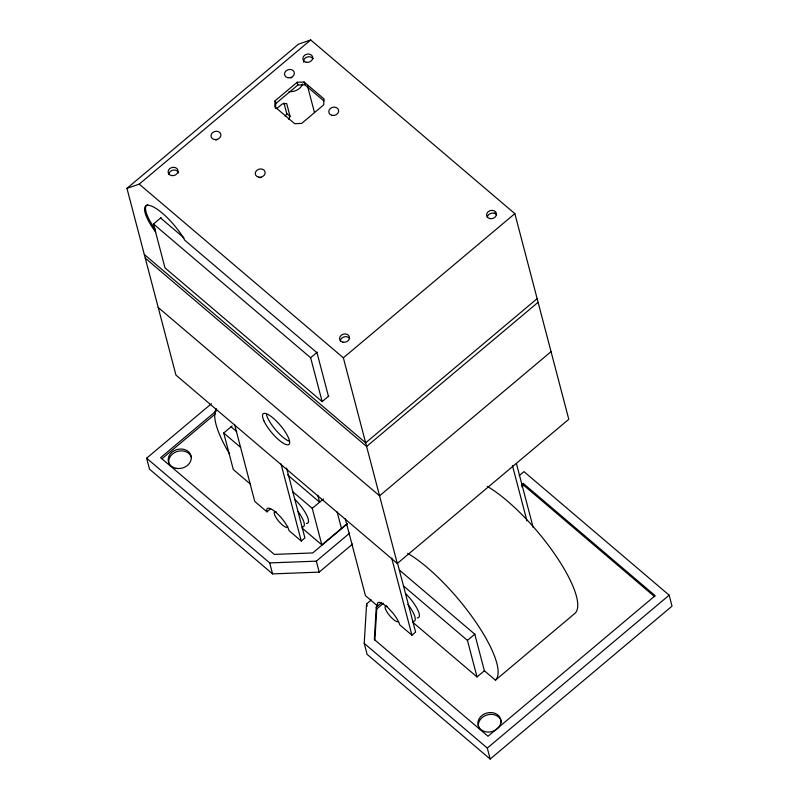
<?xml version="1.0" encoding="UTF-8"?>
<svg xmlns="http://www.w3.org/2000/svg" width="799" height="799" viewBox="0 0 799 799"><rect width="100%" height="100%" fill="white"/><g stroke="black" fill="none" stroke-linecap="round" stroke-linejoin="round"><path stroke-width="1.2" d="M275.086 100.814L274.736 106.726L294.651 123.675L301.652 123.416L323.695 104.879L324.054 98.966L304.129 82.007L297.138 82.277L275.086 100.814L275.805 103.55L275.525 108.284M519.19 475.625L523.954 471.62L669.163 595.175L672.039 606.141L490.177 759.05L367.101 654.321L364.224 643.355L366.591 603.924L371.355 599.919M381.293 602.915L376.269 607.02L374.332 639.52L488.009 736.249L655.17 595.704L523.245 483.445L521.338 485.053M374.881 640.139L376.758 608.848L376.269 607.02M285.253 116.434L286.731 113.518L283.985 103.051M288.579 119.261L290.047 116.344L286.691 103.55L282.297 103.9L276.614 108.684M126.961 188.364L298.446 44.185L310.711 39.95L514.846 213.643L568.788 419.285L397.303 563.465L175.95 375.111L126.961 188.364L139.226 184.13L310.711 39.95M275.805 103.55L297.857 85.014L304.848 84.754L323.825 100.894M328.818 396.004L322.147 401.607L164.984 267.875L153.478 224.01L161.098 217.598M352.589 544.059L319.21 572.124L272.569 573.892L149.503 469.163L146.626 458.197L211.365 403.755M216.968 410.287L160.609 457.667L274.297 554.396L312.729 552.948L347.096 524.064M162.047 458.686L215.54 413.712M322.147 401.607L310.641 357.742L317.313 352.139M250.257 483.984L233.308 469.552L223.72 432.998L232.119 425.937M397.303 563.465L343.36 357.822L514.846 213.643M234.546 424.399L254.771 501.462L266.946 511.829L270.621 508.733M537.138 298.646L365.652 442.826L144.299 254.472M538.097 302.302L366.611 446.481L145.258 258.127M347.146 523.625L321.847 544.898L312.259 508.334L323.455 498.926M266.946 511.829A16.679 4.714 49.9 0 1 275.615 512.109A16.679 4.714 49.9 0 1 289.078 530.666L301.253 541.023L304.928 537.927L286.601 468.084M551.05 351.65L379.565 495.829L158.202 307.475M146.626 458.197L269.692 562.915L316.334 561.158L349.712 533.093M376.758 608.848L383.43 603.225M521.817 486.881L523.725 485.273L523.245 483.445M345.228 518.571L365.443 595.645L377.617 606.002A16.679 4.714 49.9 0 1 386.287 606.281A16.679 4.714 49.9 0 1 399.76 624.838L411.934 635.195L415.6 632.109L397.592 563.465M484.494 670.661L477.033 676.943L467.435 640.389L474.906 634.106M399.43 570.087L474.786 634.206L484.384 670.761L495.45 680.179L575.07 613.242A85.883 24.25 49.9 0 0 554.496 553.777A85.883 24.25 49.9 0 0 487.28 486.411M490.177 759.05L487.3 748.084L669.163 595.175M286.731 113.518L290.047 116.344M523.725 485.273L654.701 596.723M139.226 184.13L343.36 357.822M160.609 218.007L183.92 237.842M153.478 224.01L310.641 357.742M231.061 426.816L236.714 431.63M287.58 474.906L319.61 502.162L317.812 495.3M223.72 432.998L240.669 447.42M292.474 491.505L312.259 508.334M403.385 585.877L467.435 640.389M302.072 528.059L321.847 544.898M412.983 622.441L477.033 676.943M364.224 643.355L487.3 748.084M516.414 463.57L533.153 527.4M512.419 465.457L526.95 520.848M307.545 86.162L314.486 112.599M304.129 82.007L304.848 84.754M297.138 82.277L297.857 85.014M391.71 558.121L411.934 635.195M328.529 396.624L317.013 352.759L184.799 240.249L183.4 237.732A33.368 9.418 49.9 0 0 149.393 205.433A33.368 9.418 49.9 0 0 155.695 232.139M366.591 603.924L367.16 606.121M337.118 511.909L341.443 528.419M316.334 561.158L319.21 572.124M281.028 463.949L301.253 541.023M269.692 562.915L272.569 573.892M288.878 441.128A20.015 5.653 49.9 0 1 266.466 414.681M155.256 229.363A33.368 9.418 49.9 0 1 147.775 204.614M303.68 62.202A5.004 4.125 -14.7 0 1 306.856 57.138A5.004 4.125 -14.7 0 1 312.928 58.687M487.3 217.458A5.004 4.125 -14.7 0 1 491.205 213.283A5.004 4.125 -14.7 0 1 496.658 215.021M168.839 174.402A5.004 4.125 -14.7 0 1 173.383 170.097A5.004 4.125 -14.7 0 1 178.626 172.954M340.314 341.043A5.004 4.125 -14.7 0 1 344.219 336.858A5.004 4.125 -14.7 0 1 349.662 338.596M495.24 213.053A5.004 1.408 49.9 0 1 494.291 213.023M313.078 58.497A5.004 1.408 49.9 0 1 312.409 57.478M290.566 77.863A5.004 4.125 -14.7 0 1 291.855 77.673M215.85 140.115A5.004 4.125 -14.7 0 1 217.068 139.655M260.124 177.787A5.004 4.125 -14.7 0 1 261.343 177.328M302.651 83.965A11.735 9.668 -14.7 0 1 289.008 91.585M496.409 729.497A11.675 9.628 -14.7 0 1 478.012 724.713A11.675 9.628 -14.7 0 1 493.303 712.838A11.675 9.628 -14.7 0 1 497.178 728.898M479.63 729.397A11.675 9.628 -14.7 0 1 487 714.955A11.675 9.628 -14.7 0 1 501.462 722.855M168.759 462.741A11.675 9.628 -14.7 0 1 178.297 451.185A11.675 9.628 -14.7 0 1 191.52 457.667M407.66 553.347A85.883 24.25 49.9 0 1 474.876 620.723A85.883 24.25 49.9 0 1 495.45 680.179M229.583 453.952A85.883 24.25 49.9 0 1 216.319 408.728M287.74 526.401A10.007 2.826 49.9 0 1 278.052 520.429A10.007 2.826 49.9 0 1 276.384 511.949M294.691 499.225A20.015 5.653 49.9 0 1 306.796 515.415A20.015 5.653 49.9 0 1 306.347 523.525M298.107 511.52A20.015 5.653 49.9 0 1 302.182 527.03M405.592 593.607A20.015 5.653 49.9 0 1 417.697 609.787A20.015 5.653 49.9 0 1 417.258 617.907M407.87 604.354A20.015 5.653 49.9 0 1 413.093 621.402M398.331 621.532A10.007 2.826 49.9 0 1 388.184 613.782A10.007 2.826 49.9 0 1 387.295 606.321M263.99 420.993A20.015 5.653 49.9 0 0 287.5 444.823A20.015 5.653 49.9 0 0 276.734 421.403A20.015 5.653 49.9 0 0 263.99 420.993M171.535 175.57A5.004 4.125 -14.7 0 0 177.907 170.217A5.004 4.125 -14.7 0 0 169.738 168.649A5.004 4.125 -14.7 0 0 171.535 175.57M343.011 342.202A5.004 4.125 -14.7 0 0 349.383 336.848A5.004 4.125 -14.7 0 0 341.213 335.28A5.004 4.125 -14.7 0 0 343.011 342.202M490.007 218.616A5.004 4.125 -14.7 0 0 496.369 213.263A5.004 4.125 -14.7 0 0 488.209 211.705A5.004 4.125 -14.7 0 0 490.007 218.616M306.277 62.282A5.004 4.125 -14.7 0 0 312.639 56.929A5.004 4.125 -14.7 0 0 304.479 55.371A5.004 4.125 -14.7 0 0 306.277 62.282M287.92 77.713A5.004 4.125 -14.7 0 0 294.282 72.369A5.004 4.125 -14.7 0 0 286.122 70.801A5.004 4.125 -14.7 0 0 287.92 77.713M214.422 139.505A5.004 4.125 -14.7 0 0 220.794 134.152A5.004 4.125 -14.7 0 0 212.624 132.594A5.004 4.125 -14.7 0 0 214.422 139.505M332.194 115.386A5.004 4.125 -14.7 0 0 338.556 110.032A5.004 4.125 -14.7 0 0 330.396 108.474A5.004 4.125 -14.7 0 0 332.194 115.386M258.696 177.178A5.004 4.125 -14.7 0 0 265.058 171.825A5.004 4.125 -14.7 0 0 256.898 170.267A5.004 4.125 -14.7 0 0 258.696 177.178M176.189 468.324A11.675 9.628 -14.7 0 0 191.041 455.839A11.675 9.628 -14.7 0 0 171.995 452.194A11.675 9.628 -14.7 0 0 176.189 468.324"/></g></svg>
